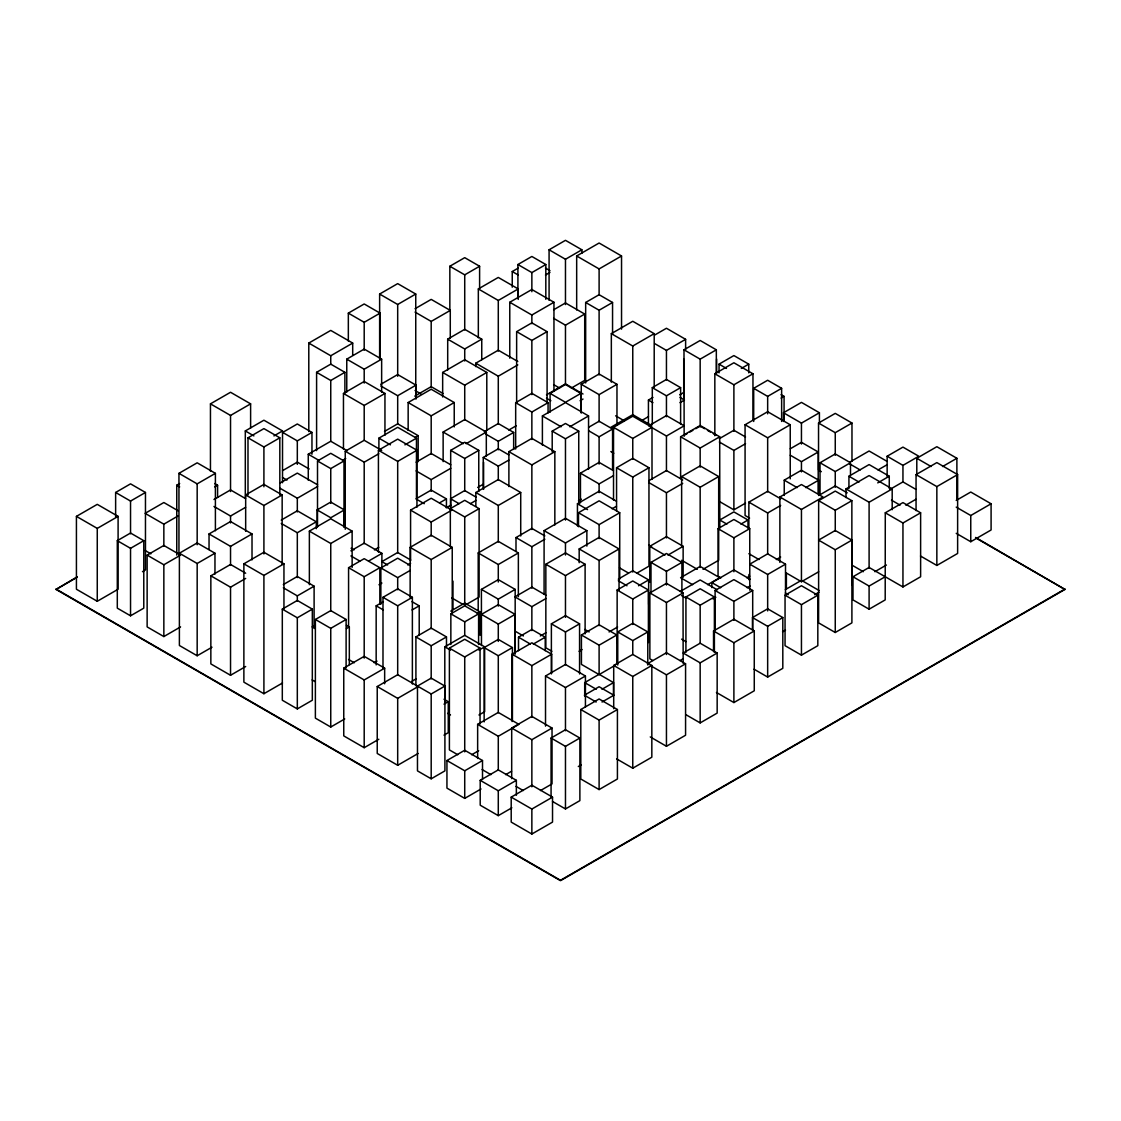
<?xml version="1.0" encoding="UTF-8"?>
<svg xmlns="http://www.w3.org/2000/svg" width="1121" height="1121" viewBox="0 0 1121 1121"><rect width="100%" height="100%" fill="white"/><g stroke="black" fill="none" stroke-linecap="round" stroke-linejoin="round"><path stroke-width="1.5" d="M379.627 358.832L379.627 294.052L397.689 283.627L415.751 294.052L415.751 395.601M348.337 341.106L348.337 313.137L364.199 303.973L380.075 313.137L380.075 358.58M308.793 431.613L308.793 343.082L330.751 330.415L352.695 343.082L352.695 355.245M210.454 471.31L210.454 403.854L230.534 392.266L250.614 403.854L250.614 428.068M449.843 311.021L449.843 266.252L464.725 257.662L479.606 266.252L479.606 288.643M348.337 313.137L364.199 322.302L380.075 313.137M379.627 294.052L397.689 304.478L415.751 294.052M449.843 266.252L464.725 274.841L479.606 266.252M308.793 343.082L330.751 355.763L352.695 343.082M415.05 308.709L431.193 299.391L450.278 310.405L450.278 338.29M210.454 403.854L230.534 415.443L250.614 403.854M316.598 450.628L316.598 372.312L330.751 364.143L344.89 372.312L344.89 393.205M115.631 516.571L115.631 492.469L130.54 483.852L145.464 492.469L145.464 569.958L142.479 571.682M346.767 392.112L346.767 359.154L364.199 349.079L381.644 359.154L381.644 392.112M76.424 516.375L97.261 504.352L118.097 516.375L118.097 589.24L97.261 601.276L76.424 589.24L76.424 516.375L97.261 528.397L118.097 516.375M517.916 297.555L517.916 264.528L531.858 256.471L545.815 264.528L545.815 299.307M478.331 337.799L478.331 288.938L498.285 277.433L518.224 288.938L518.224 299.419M549.08 300.33L549.08 249.787L565.474 240.328L581.869 249.787L581.869 253.276M512.241 287.186L512.241 271.548L518.28 268.059M415.05 312.1L431.193 321.419L450.278 310.405M316.598 372.312L330.751 380.481L344.89 372.312M245.303 498.256L245.303 430.94L263.911 420.207L282.52 430.94L282.52 482.731M115.631 492.469L130.54 501.073L145.464 492.469M178.954 555.105L178.954 473.342L197.17 462.819L215.4 473.342L215.4 530.751M346.767 359.154L364.199 369.215L381.644 359.154M517.916 264.528L531.858 272.585L545.815 264.528M247.993 494.879L247.993 437.807L263.911 428.614L279.83 437.807L279.83 494.879M549.08 249.787L565.474 259.259L581.869 249.787M176.754 555.105L176.754 485.211L179.668 483.529M478.331 288.938L498.285 300.456L518.224 288.938M576.67 309.971L576.67 255.98L599.104 243.019L621.538 255.98L621.538 329.126M545.451 275.023L549.977 272.417M343.46 449.185L343.46 393.457L364.199 381.476L384.951 393.457L384.951 435.242M273.93 435.901L282.52 430.94M509.775 358.16L509.775 302.264L531.858 289.512L553.956 302.264L553.956 391.355M178.954 473.342L197.17 483.866L215.4 473.342M447.699 370.028L447.699 339.159L464.725 329.322L481.75 339.159L481.75 359.743M247.993 437.807L263.911 446.985L279.83 437.807M380.776 384.335L397.689 374.568L416.003 385.148L416.003 399.076M117.299 540.686L130.54 533.035L143.782 540.686L143.782 608.157L130.54 615.807L117.299 608.157L117.299 540.686L130.54 548.323L143.782 540.686M214.672 486.892L217.586 485.211L217.586 497.444M311.96 432.426L297.317 423.976L282.674 432.426L297.317 440.875L311.96 432.426L311.96 454.229M576.67 255.98L599.104 268.928L621.538 255.98M343.46 393.457L364.199 405.424L384.951 393.457M447.699 339.159L464.725 348.981L481.75 339.159M178.253 510.854L163.848 502.53L145.113 513.348L163.848 524.166L178.253 515.842M975.578 537.449L1064.95 589.436L560.5 880.672L56.05 589.436L77.265 576.811M56.05 589.436L77.265 577.189M509.775 302.264L531.858 315.015L553.956 302.264M213.957 499.504L230.534 489.933L245.597 498.635M380.776 385.96L397.689 395.713L416.003 385.148M442.655 396.974L442.655 372.452L464.725 359.715L486.794 372.452L486.794 430.254M553.634 309.788L565.474 302.964L584.714 314.062L584.714 380.369L571.388 388.048M516.641 403.322L516.641 331.648L531.858 322.862L547.09 331.648L547.09 403.322M308.275 480.264L308.275 454.229L330.751 441.254L347.23 450.768M282.534 470.666L297.317 462.132L309.144 468.97M414.798 396.133L431.193 386.675L443.117 393.555M245.667 531.298L245.667 494.936L263.911 484.412L282.156 494.936L282.156 564.185M475.766 366.623L475.766 363.204L498.285 350.2L517.79 361.466M408.156 430.394L408.156 402.537L431.193 389.239L454.229 402.537L454.229 426.919M147.131 555.119L163.848 545.465L180.565 555.119L163.848 564.76L147.131 555.119L147.131 626.905L163.848 636.56L180.565 626.905M585.666 382.948L585.666 302.474L599.104 294.711L612.556 302.474L612.556 333.96M317.509 527.052L317.509 460.955L330.751 453.304L343.993 460.955L343.993 527.052M279.914 483.151L297.317 473.104L317.621 484.833M516.641 331.648L531.858 340.434L547.09 331.648M213.957 506.454L230.534 516.024L245.597 507.323M345.24 529.252L345.24 451.245L364.199 440.301L381.7 450.404M553.634 318.336L565.474 325.174L584.714 314.062M384.503 431.417L397.689 423.822L418.175 435.649L418.175 461.698M442.655 372.452L464.725 385.19L486.794 372.452M209.038 549.528L209.038 533.946L230.534 521.545L252.015 533.946L252.015 559.911M585.666 302.474L599.104 310.237L612.556 302.474M211.995 647.209L197.17 655.757L179.388 645.486L179.388 553.214L197.17 542.942L214.966 553.214L214.966 574.106M378.898 450.208L378.898 438.157L397.689 427.311L416.466 438.157L416.466 498.411M245.667 494.936L263.911 505.473L282.156 494.936M342.732 460.283L345.73 458.559M317.509 460.955L330.751 468.592L343.993 460.955M475.766 363.204L498.285 376.208L517.79 364.928M408.156 402.537L431.193 415.835L454.229 402.537M378.422 552.078L378.422 450.25L397.689 439.138L416.956 450.25L416.956 507.21M279.914 488.181L297.317 498.228L317.621 486.5M345.24 451.245L364.199 462.188L378.786 453.767M415.246 437.344L418.175 435.649M179.388 553.214L197.17 563.485L214.966 553.214M404.905 444.841L416.466 438.157M209.038 533.946L230.534 546.361L252.015 533.946M281.245 520.088L297.317 510.798L316.318 521.769L316.318 528.678M611.337 382.163L611.337 333.652L632.762 321.279L654.202 333.652L654.202 387.348M443.131 461.6L443.131 432.047L464.725 419.576L486.318 432.047L486.318 456.387M378.422 450.25L397.689 461.376L416.956 450.25M317.159 527.248L317.159 509.915L330.751 502.068L344.329 509.915L344.329 527.248M245.667 666.533L230.534 675.276L210.846 663.912L210.846 575.83L230.534 564.466L245.667 573.209M515.674 449.045L515.674 402.677L531.858 393.331L548.057 402.677L548.057 412.99M416.115 462.188L431.193 453.487L450.796 464.809M281.245 523.451L297.317 532.741L316.318 521.769M282.52 682.983L263.911 693.717L243.874 682.157L243.874 563.821L263.911 552.261L283.949 563.821L283.949 609.067M344.329 509.915L330.751 517.748L317.159 509.915M309.368 584.7L309.368 531.13L330.751 518.785L352.134 531.13L352.134 567.422M546.473 394.844L565.474 383.872L583.004 394.003M450.684 508.668L450.684 450.362L464.725 442.263L478.765 450.362L478.765 491.516M550.089 412.248L550.089 393.401L565.474 384.517L580.86 393.401L580.86 412.248M484.314 431.627L498.285 423.556L513.656 432.44L513.656 449.437M611.337 333.652L632.762 346.025L654.202 333.652M466.168 443.678L486.318 432.047M654.65 335.067L666.449 328.257L685.618 339.327L685.618 349.738M515.674 402.677L531.858 412.038L548.057 402.677M581.253 413.117L581.253 384.307L599.104 373.994L616.97 384.307L616.97 424.971M210.846 575.83L230.534 587.194L245.667 578.45M508.794 430.058L516.291 425.728M450.684 450.362L464.725 458.475L478.765 450.362M243.874 563.821L263.911 575.395L283.949 563.821M416.115 470.904L431.193 479.606L450.796 468.284M580.86 393.401L565.474 402.285L550.089 393.401M485.701 434.051L498.285 441.31L513.656 432.44M542.396 445.149L542.396 415.947L565.474 402.621L588.553 415.947L588.553 469.209M309.368 531.13L330.751 543.475L352.134 531.13M654.65 343.587L666.449 350.397L685.618 339.327M580.089 400.743L583.004 399.062M483.249 488.896L483.249 457.48L498.285 448.806L508.808 454.874M581.253 384.307L599.104 394.62L616.97 384.307M684.146 436.265L683.992 349.808L700.163 340.476L716.333 349.808L716.333 374.204M508.892 486.57L508.892 451.665L531.858 438.395L554.839 451.665L554.839 524.978M410.58 510.139L431.193 498.242L451.805 510.139L431.193 522.036L410.58 510.139L410.58 560.682M283.333 584.573L297.317 576.488L314.104 586.185L314.104 627.55M552.205 451.889L552.205 431.137L565.474 423.472L578.744 431.137L578.744 503.777M350.915 550.831L364.199 543.153L381.911 553.382L381.855 568.417M483.249 457.48L498.285 466.154L508.808 460.086M569.804 426.779L588.553 415.947M439.502 502.895L446.438 498.901L446.438 507.449M450.558 509.06L450.558 498.747L464.725 490.564L476.061 497.121M477.686 487.453L483.445 484.132M683.992 349.808L700.163 359.154L716.333 349.808M652.296 424.228L652.296 387.642L666.449 379.459L680.615 387.642L680.615 424.228M552.205 431.137L565.474 438.787L578.744 431.137M446.27 507.785L450.796 505.179M374.414 549.907L378.786 547.384M588.637 427.297L599.104 421.244L612.57 429.021L612.57 469.937M475.85 506.426L475.85 492.511L498.285 479.564L520.719 492.511L520.719 535.978M283.333 587.796L297.317 595.868L314.104 586.185M450.334 546.796L450.334 508.64L464.725 500.33L479.115 508.64L479.115 597.087L466.168 604.569M348.575 626.569L348.575 567.702L364.199 558.678L379.837 567.702L379.837 604.065M508.892 451.665L531.858 464.921L554.839 451.665M282.31 609.123L297.317 600.45L312.325 609.123L312.325 700.233L297.317 708.906L282.31 700.233L282.31 609.123L297.317 617.783L312.325 609.123M368.627 561.046L381.911 553.382M648.428 424.369L648.428 400.043L652.94 397.451M470.4 503.665L476.061 500.386M719.051 372.859L719.051 364.143L733.891 355.581L748.744 364.143L748.744 372.859M652.296 387.642L666.449 395.811L680.615 387.642M613.523 500.204L613.523 427.325L632.762 416.213L652.002 427.325L652.002 479.382M588.637 430.744L599.104 436.798L612.57 429.021M410.146 597.493L410.146 547.37L431.193 535.221L452.239 547.37L452.239 613.047M450.334 508.64L464.725 516.935L479.115 508.64M714.834 435.733L714.834 373.783L733.891 362.77L752.962 373.783L752.962 420.249M348.575 567.702L364.199 576.726L379.837 567.702M679.718 394.774L684.146 392.224M380.86 604.247L380.86 567.927L397.689 558.202L410.3 565.488M641.338 420.767L648.484 416.634M475.85 492.511L498.285 505.473L520.719 492.511M679.971 402.649L684.469 400.043L679.971 397.451M741.317 368.431L748.744 364.143M407.764 564.956L410.636 563.303M344.722 718.953L330.751 727.025L315.379 718.141L315.379 619.479L330.751 610.609L346.109 619.479L346.109 667.948M378.968 584.77L381.911 583.06M613.523 427.325L632.762 438.423L652.002 427.325M315.015 625.266L312.156 626.905L315.015 628.559M380.86 567.927L397.689 577.637L410.3 570.351M580.454 502.825L580.454 473.16L599.104 462.384L613.453 470.666M410.146 547.37L431.193 559.533L452.239 547.37M714.834 373.783L733.891 384.783L752.962 373.783M382.99 668.424L382.99 597.311L397.689 588.833L412.374 597.311L412.374 684.034M315.379 619.479L330.751 628.349L346.109 619.479M666.449 436.027L684.146 425.812L666.449 415.597L648.751 425.812L666.449 436.027L666.449 470.89M376.166 664.893L376.166 605.83L383.34 601.683M753.69 421.468L753.69 388.314L767.661 380.257L781.631 388.314L781.631 421.468M616.564 510.91L616.564 467.737L632.762 458.377L648.961 467.737L648.961 566.161L637.19 572.971M346.473 628.559L349.332 626.905L349.332 664.543M478.205 610.665L478.205 552.933L498.285 541.345L518.364 552.933L518.364 596.666M680.615 478.541L680.615 436.77L700.163 425.49L719.71 436.77L719.808 528.173M580.454 473.16L599.104 483.922L613.453 475.64M684.09 435.41L687.019 433.729M689.933 432.033L692.862 430.352M695.777 428.67L698.705 426.975M578.464 500.807L581.337 499.153M382.99 597.311L397.689 605.802L412.374 597.311M515.996 551.392L515.996 537.562L531.858 528.411L544.848 535.894M577.441 525.903L577.441 503.749L599.104 491.236L616.452 501.241M753.69 388.314L767.661 396.386L781.631 388.314M616.564 467.737L632.762 477.084L648.961 467.737M544.091 594.158L544.091 530.639L565.474 518.294L586.858 530.639L586.858 546.095M578.492 526.73L578.492 512.731L599.104 500.821L619.731 512.731L619.731 579.221M412.038 609.964L419.212 605.83L419.212 635.355M781.085 398.109L784.069 396.386L784.069 420.291M478.205 552.933L498.285 564.522L518.364 552.933M680.615 436.77L700.163 448.05L719.71 436.77M515.996 537.562L531.858 546.726L544.848 539.229M719.346 438.661L733.891 430.268L745.535 436.98M749.599 518.098L745.073 515.492L745.073 424.761L767.661 411.715L790.235 424.761L790.235 478.849M648.709 480.797L666.449 470.554L682.717 479.942M612.108 508.752L616.452 506.258M783.481 421.482L783.481 412.752L801.445 402.383L819.409 412.752L819.409 423.22M378.814 739.257L364.199 747.693L343.755 735.894L343.755 668.158L364.199 656.346L384.657 668.158L384.657 683.782M481.47 645.556L481.399 589.394L498.285 579.641L515.17 589.394L515.17 652.366M544.091 530.639L565.474 542.984L586.858 530.639M681.638 546.319L681.638 476.565L700.163 465.874L718.687 476.565L718.687 560.276L703.007 569.314M578.492 512.731L599.104 524.628L619.731 512.731M450.782 611.113L464.725 603.07L480.068 611.926L480.068 635.299M450.852 644.519L450.852 613.846L464.725 605.83L478.597 613.846L478.597 644.519M719.346 442.024L733.891 450.418L745.535 443.706M415.905 685.744L415.905 636.924L431.193 628.096L446.48 636.924L446.48 647.392M648.709 482.492L666.449 492.736L682.717 483.347M374.148 662.763L376.992 661.124M551.882 651.301L545.843 647.812L545.843 564.255L565.474 552.933L585.106 564.255L585.106 633.883M745.073 424.761L767.661 437.793L790.235 424.761M579.179 562.686L579.179 548.954L599.104 537.449L619.044 548.954L619.044 590.136M783.481 412.752L801.445 423.121L819.409 412.752M481.399 589.394L498.285 599.146L515.17 589.394M477.28 613.537L480.068 611.926M343.755 668.158L364.199 679.957L384.657 668.158M450.852 613.846L464.725 621.847L478.597 613.846M681.638 476.565L700.163 487.257L718.687 476.565M415.905 636.924L431.193 645.752L446.48 636.924M821.329 471.661L818.54 470.049L818.54 423.037L835.257 413.383L851.974 423.037L851.974 461.348M545.843 564.255L565.474 575.591L585.106 564.255M444.799 701.466L444.799 646.845L464.725 635.355L484.65 646.845L484.65 711.709L478.961 714.988M418.147 753.466L397.689 765.279L377.231 753.466L377.231 686.542L397.689 674.73L431.193 693.983L444.911 686.066L444.911 770.884L431.193 778.801L417.474 770.884L417.474 686.066L431.193 678.135L444.911 686.066M790.277 448.764L801.445 442.319L818.204 451.987L818.204 492.862M579.179 548.954L599.104 560.472L619.044 548.954M457.76 754.741L449.395 749.907L449.395 648.134L464.725 639.278L480.054 648.134L480.054 724.04M515.085 614.378L498.285 604.681L481.47 614.378L498.285 624.089L515.085 614.378L515.085 654.216M545.983 595.265L531.858 587.11L514.917 596.89L531.858 606.671L545.983 598.516M818.54 423.037L835.257 432.678L851.974 423.037M412.038 681.204L416.339 678.709M649.774 582.402L649.774 546.319L666.449 536.693L683.137 546.319L683.137 577.245M790.277 455.224L801.445 461.67L818.204 451.987M449.395 648.134L464.725 656.976L480.054 648.134M478.961 650.138L484.65 646.845M484.146 721.868L484.146 647.574L498.285 639.404L512.423 647.574L512.423 720.144M377.231 686.542L397.689 698.355L418.147 686.542M784.238 495.44L784.238 480.166L801.445 470.245L818.652 480.166L818.652 495.44M719.346 501.437L733.891 509.845L745.535 503.119M748.87 527.921L748.87 502.138L767.661 491.292L780.664 498.803M618.33 579.095L632.762 570.757L648.653 579.921L648.653 604.373M820.026 494.249L820.026 462.749L835.257 453.949L850.489 462.749L850.489 474.996M518.505 650.698L518.505 637.19L531.858 629.484L545.226 637.19L545.226 650.698M650.993 593.219L650.993 562.392L666.449 553.48L681.904 562.392L681.904 591.51M667.962 555.077L683.137 546.319M551.378 673.931L551.378 623.837L565.474 615.695L579.571 623.837L579.571 673.931M720.929 577.833L718.057 576.166L718.057 528.65L733.891 519.499L749.739 528.65L749.795 590.207M484.146 647.574L498.285 655.743L512.423 647.574M617.139 642.585L617.139 590.01L632.762 580.986L648.4 590.01L648.4 642.585M779.88 496.995L801.445 484.538L823.01 496.995L801.445 509.452L779.88 496.995L779.88 562.392M540.336 635.957L545.983 632.706M512.087 721.532L512.087 654.202L531.858 642.795L551.644 654.202L551.644 673.189M740.939 524.096L747.987 520.018L747.987 528.173M533.344 644.057L545.226 637.19M805.747 487.621L818.652 480.166M849.69 462.188L869.097 450.992L886.991 461.334M820.026 462.749L835.257 471.549L850.489 462.749M638.536 585.765L648.653 579.921M650.993 562.392L666.449 571.318L681.904 562.392M748.87 502.138L767.661 512.984L780.664 505.473M551.378 623.837L565.474 631.978L579.571 623.837M444 704.142L448.26 701.676L448.26 732.672L444 735.138M718.057 528.65L733.891 537.8L749.739 528.65M617.139 590.01L632.762 599.034L648.4 590.01M848.933 488.476L848.933 476.229L869.097 464.584L889.261 476.229L889.261 488.476M652.884 660.563L649.872 658.826L649.872 592.925L666.449 583.354L683.025 592.925L683.165 663.324M818.834 495.426L835.257 485.954L847.196 492.848M887.145 456.233L902.951 447.111L918.772 456.233L902.951 465.369L887.145 456.233L887.145 476.593M615.317 665.229L599.104 674.59L581.421 664.389L581.421 634.99L599.104 624.775L616.788 634.99L616.788 664.389M512.087 654.202L531.858 665.622L551.644 654.202M851.904 540.112L835.257 549.738L818.596 540.112L835.257 530.499L851.904 540.112L851.904 622.87L835.257 632.496L818.596 622.87L818.652 500.681L835.257 491.096L851.862 500.681L851.862 584.672M878.051 469.937L886.991 464.781M845.991 497.57L845.991 488.91L869.097 475.57L892.19 488.91L892.19 509.705M609.067 631.936L617.615 627.003M680.195 591.496L700.163 579.963L717.272 589.842M579.067 651.301L582.079 649.549M649.872 592.925L666.449 602.495L683.025 592.925M916.796 475.542L916.796 458.279L936.848 446.704L956.886 458.279L956.886 499.714M617.755 665.019L617.755 631.936L632.762 623.276L647.784 631.936L647.784 665.019M877.729 482.885L889.261 476.229M545.521 726.128L545.521 676.005L565.474 664.487L585.428 676.005L585.428 707.113M581.421 634.99L599.104 645.192L616.788 634.99M818.652 500.681L835.257 510.265L851.862 500.681M685.926 652.38L685.926 596.989L700.163 588.777L714.385 596.989L714.385 652.38M707.687 584.672L719.738 577.721L700.163 566.413L680.587 577.721L692.624 584.672M711.863 587.642L711.863 582.626L733.891 569.902L750.061 579.235M477.644 724.362L498.285 712.438L518.911 724.362L498.285 736.273L477.644 724.362L477.644 758.469M715.1 630.156L715.1 590.487L733.891 579.627L752.695 590.487L752.695 630.156M890.018 489.373L902.951 481.904L915.885 489.373M916.053 510.601L916.053 474.603L936.848 462.595L957.628 474.603L957.628 553.452L936.848 565.446L920.509 556.03M845.991 488.91L869.097 502.236L892.19 488.91M617.755 631.936L632.762 640.595L647.784 631.936M776.335 559.547L780.664 557.039M746.866 577.833L749.739 576.166M685.926 596.989L700.163 605.214L714.385 596.989M712.998 598.894L715.843 597.255M942.565 466.532L956.886 458.279M545.521 676.005L565.474 687.523L585.428 676.005M785.513 564.171L767.661 553.858L749.795 564.171L767.661 574.484L785.513 564.171L785.513 595.405M481.021 788.974L464.725 798.39L446.943 788.119L446.943 760.528L464.725 750.257L482.506 760.528L482.506 779.501M747.118 587.712L750.061 586.017M613.705 708.738L613.705 665.454L632.762 654.454L651.833 665.454L651.833 757.207L632.762 768.207L616.634 758.889M584.7 695.931L584.7 682.605L599.104 674.296L613.509 682.605L613.509 695.931M511.694 778.661L511.694 728.047L531.858 716.403L552.036 728.047L552.036 783.901L540.504 790.557M885.282 512.801L902.951 502.6L920.621 512.801L920.621 576.769L902.951 586.956L869.097 567.464L852.983 576.755L852.983 599.903L869.097 609.193L885.198 599.903L885.282 512.801L902.951 523.003L920.621 512.801M715.1 590.487L733.891 601.346L752.695 590.487M471.689 754.741L478.667 750.72M916.053 474.603L936.848 486.598L957.628 474.603M905.824 505.137L915.885 499.321M601.991 689.261L613.509 682.605M647.335 663.786L666.449 652.744L685.576 663.786L685.576 735.236L666.449 746.278L650.278 736.931M446.943 760.528L464.725 770.786L482.506 760.528M613.705 665.454L632.762 676.467L651.833 665.454M713.531 651.483L713.531 630.969L733.891 619.212L754.265 630.969L754.265 690.788L733.891 702.559L716.431 692.47M785.331 589.632L801.445 580.314L819.031 590.473M785.625 572.593L801.445 581.729L818.694 571.766M580.804 709.537L599.104 698.972L617.419 709.537L617.419 778.997L599.104 789.576L580.804 778.997L580.804 709.537L599.104 720.102L617.419 709.537M511.694 728.047L531.858 739.692L552.036 728.047M785.05 595.195L801.445 585.737L817.826 595.195L817.826 645.682L801.445 655.14L785.05 645.682L785.05 595.195L801.445 604.653L817.826 595.195M602.047 702.026L613.818 695.23L599.104 686.739L584.391 695.23L596.162 702.026M752.499 629.82L752.499 617.559L767.661 608.815L782.808 617.559L782.808 668.326L767.661 677.07L754.027 669.195M956.227 500.428L970.758 492.035L991.09 503.777L991.09 529.981L970.758 541.723L956.227 533.33M680.013 660.563L683.025 658.826M551.07 797.157L551.07 738.038L565.474 729.729L579.879 738.038L579.879 800.632L565.474 808.956L552.513 801.473M511.849 807.807L498.285 815.64L480.208 805.2L480.208 780.328L498.285 769.889L516.361 780.328L516.361 795.251M650.278 665.482L666.449 674.828L685.576 663.786M814.631 594.705L819.031 592.168M713.531 630.969L733.891 642.725L754.265 630.969M505.655 774.653L511.554 771.248M717.16 653.025L700.163 643.216L683.165 653.025L700.163 662.847L717.16 653.025L717.16 713.096L700.163 722.905L685.996 714.736M752.499 617.559L767.661 626.317L782.808 617.559M551.07 738.038L565.474 746.362L579.879 738.038M956.227 507.14L970.758 515.52L991.09 503.777M874.87 571.696L886.417 565.026M480.208 780.328L498.285 790.767L516.361 780.328M782.542 631.838L785.513 630.114M852.983 576.755L869.097 586.059L885.198 576.755M511.204 797.129L531.858 785.204L552.527 797.129L552.527 822.099L531.858 834.024L511.204 822.099L511.204 797.129L531.858 809.054L552.527 797.129M578.31 766.54L581.154 764.9M56.05 589.057L560.5 880.293L1064.95 589.057M916.796 458.279L931.117 466.532M781.085 394.662L784.069 396.386M719.051 364.143L726.478 368.431M545.451 268.059L549.977 270.665M849.69 463.912L860.143 469.937M977.092 538.711L1064.95 589.436M512.241 271.548L518.28 275.023M891.461 500.162L900.079 505.137M848.933 476.229L859.008 482.058M701.62 426.975L704.549 428.67M707.463 430.352L710.378 432.033M713.306 433.729L716.221 435.41M648.428 400.043L652.94 402.649M784.238 480.166L797.143 487.621M651.763 425.658L632.762 414.686L610.847 427.339L613.762 429.035M615.625 415.821L624.201 420.767M553.634 384.629L559.561 388.048M851.764 565.026L863.324 571.696M546.473 398.221L550.859 400.743M747.987 520.018L733.891 511.891L719.808 520.018L726.856 524.096M610.847 451.553L613.762 453.234M542.396 415.947L561.145 426.779M748.87 553.704L758.987 559.547M785.331 593.009L788.259 594.705M415.05 390.5L420.921 393.891M681.638 560.276L697.318 569.314M577.441 503.749L587.544 509.593M648.709 545.058L651.665 546.754M649.774 546.319L664.935 555.077M711.863 582.626L720.677 587.712M443.131 432.047L463.281 443.678M681.624 595.601L685.898 598.082M619.521 567.871L628.349 572.971M378.898 438.157L390.458 444.841M618.33 580.762L626.989 585.765M450.558 498.747L459.05 503.665M446.438 498.901L431.193 490.087L415.947 498.901L424.256 503.693M681.624 639.152L685.898 641.618M308.275 454.229L318.756 460.283M245.303 430.94L253.892 435.901M584.868 629.47L589.142 631.936M282.534 477.504L286.962 480.068M410.636 559.982L397.689 552.499L381.855 561.635L387.614 564.956M514.917 631.067L523.395 635.957M451.777 597.913L463.281 604.569M518.505 637.19L530.387 644.057M584.7 682.605L596.232 689.261M351.069 548.225L353.998 549.907M350.915 555.932L359.771 561.046M214.672 483.529L217.586 485.211M412.038 601.683L419.212 605.83M176.754 485.211L179.668 486.892M376.166 605.83L383.34 609.964M444.799 646.845L450.488 650.138M346.473 625.266L349.332 626.905M444 699.21L448.26 701.676M447.643 713.348L450.488 714.988M348.575 659.47L354.264 662.763M145.113 550.495L150.873 553.83M516.01 786.396L523.227 790.557M482.072 769.538L490.914 774.653M312.156 679.943L315.015 681.596M970.758 515.52L970.758 541.723M936.848 486.598L936.848 565.446M902.951 465.369L902.951 482.338M902.951 523.003L902.951 586.956M869.097 502.236L869.097 568.095M869.097 586.059L869.097 609.193M835.257 432.678L835.257 455.322M835.257 471.549L835.257 487.299M835.257 510.265L835.257 531.256M835.257 549.738L835.257 632.496M801.445 423.121L801.445 444.07M801.445 461.67L801.445 471.885M801.445 509.452L801.445 581.729M801.445 604.653L801.445 655.14M786.382 574.484L786.382 588.427M767.661 396.386L767.661 413.831M767.661 437.793L767.661 491.881M767.661 512.984L767.661 554.236M767.661 574.484L767.661 610.917M767.661 626.317L767.661 677.07M748.926 574.484L748.926 579.711M733.891 384.783L733.891 431.249M733.891 450.418L733.891 509.845M733.891 537.8L733.891 571.738M733.891 601.346L733.891 620.319M733.891 642.725L733.891 702.559M716.599 359.014L716.599 372.845M700.163 359.154L700.163 427.115M700.163 448.05L700.163 467.205M700.163 487.257L700.163 567.478M700.163 605.214L700.163 643.286M700.163 662.847L700.163 722.905M683.726 359.014L683.726 398.796M666.449 350.397L666.449 379.879M666.449 395.811L666.449 416.718M666.449 492.736L666.449 537.912M666.449 571.318L666.449 585.022M666.449 602.495L666.449 654.51M666.449 674.828L666.449 746.278M632.762 346.025L632.762 415.316M632.762 438.423L632.762 459.246M632.762 477.084L632.762 572.06M632.762 599.034L632.762 624.467M632.762 640.595L632.762 654.538M632.762 676.467L632.762 768.207M599.104 268.928L599.104 295.047M599.104 310.237L599.104 374.96M599.104 394.62L599.104 421.734M599.104 436.798L599.104 464.08M599.104 483.922L599.104 492.651M599.104 524.628L599.104 538.626M599.104 560.472L599.104 625.672M599.104 645.192L599.104 674.59M599.104 720.102L599.104 789.576M565.474 259.259L565.474 304.562M565.474 325.174L565.474 384.489M565.474 438.787L565.474 520.088M565.474 542.984L565.474 555.007M565.474 575.591L565.474 617.363M565.474 631.978L565.474 664.795M565.474 687.523L565.474 730.738M565.474 746.362L565.474 808.956M531.858 272.585L531.858 291.712M531.858 315.015L531.858 323.745M531.858 340.434L531.858 394.634M531.858 412.038L531.858 439.516M531.858 464.921L531.858 529.518M531.858 546.726L531.858 588.203M531.858 606.671L531.858 630.605M531.858 665.622L531.858 717.412M531.858 739.692L531.858 786.816M531.858 809.054L531.858 834.024M498.285 300.456L498.285 351.069M498.285 376.208L498.285 424.144M498.285 441.31L498.285 449.801M498.285 466.154L498.285 480.124M498.285 505.473L498.285 541.975M498.285 564.522L498.285 582.023M498.285 599.146L498.285 606.139M498.285 624.089L498.285 641.408M498.285 655.743L498.285 712.76M498.285 736.273L498.285 770.379M498.285 790.767L498.285 815.64M483.599 462.258L483.599 489.373M464.725 274.841L464.725 329.938M464.725 348.981L464.725 360.99M464.725 385.19L464.725 420.221M464.725 458.475L464.725 491.054M464.725 516.935L464.725 605.396M464.725 621.847L464.725 635.481M464.725 656.976L464.725 751.869M464.725 770.786L464.725 798.39M452.982 581.126L452.982 609.656M431.193 321.419L431.193 387.628M431.193 415.835L431.193 454.145M431.193 479.606L431.193 491.348M431.193 522.036L431.193 535.978M431.193 559.533L431.193 628.657M431.193 645.752L431.193 678.878M431.193 693.983L431.193 778.801M397.689 304.478L397.689 376.264M397.689 395.713L397.689 423.57M397.689 461.376L397.689 552.849M397.689 577.637L397.689 589.744M397.689 605.802L397.689 675.178M397.689 698.355L397.689 765.279M364.199 322.302L364.199 350.27M364.199 369.215L364.199 383.088M364.199 405.424L364.199 440.259M364.199 462.188L364.199 543.671M364.199 576.726L364.199 658.111M364.199 679.957L364.199 747.693M330.751 355.763L330.751 364.437M330.751 380.481L330.751 441.394M330.751 468.592L330.751 503.385M330.751 543.475L330.751 610.875M330.751 628.349L330.751 727.025M297.317 440.875L297.317 464.36M297.317 498.228L297.317 511.947M297.317 532.741L297.317 577.595M297.317 595.868L297.317 601.038M297.317 617.783L297.317 708.906M263.911 446.985L263.911 486.78M263.911 505.473L263.911 553.956M263.911 575.395L263.911 693.717M230.534 415.443L230.534 491.544M230.534 516.024L230.534 522.932M230.534 546.361L230.534 565.404M230.534 587.194L230.534 675.276M197.17 483.866L197.17 544.75M197.17 563.485L197.17 655.757M163.848 524.166L163.848 546.109M163.848 564.76L163.848 636.56M130.54 501.073L130.54 533.792M130.54 548.323L130.54 615.807M97.261 528.397L97.261 601.276"/></g></svg>
